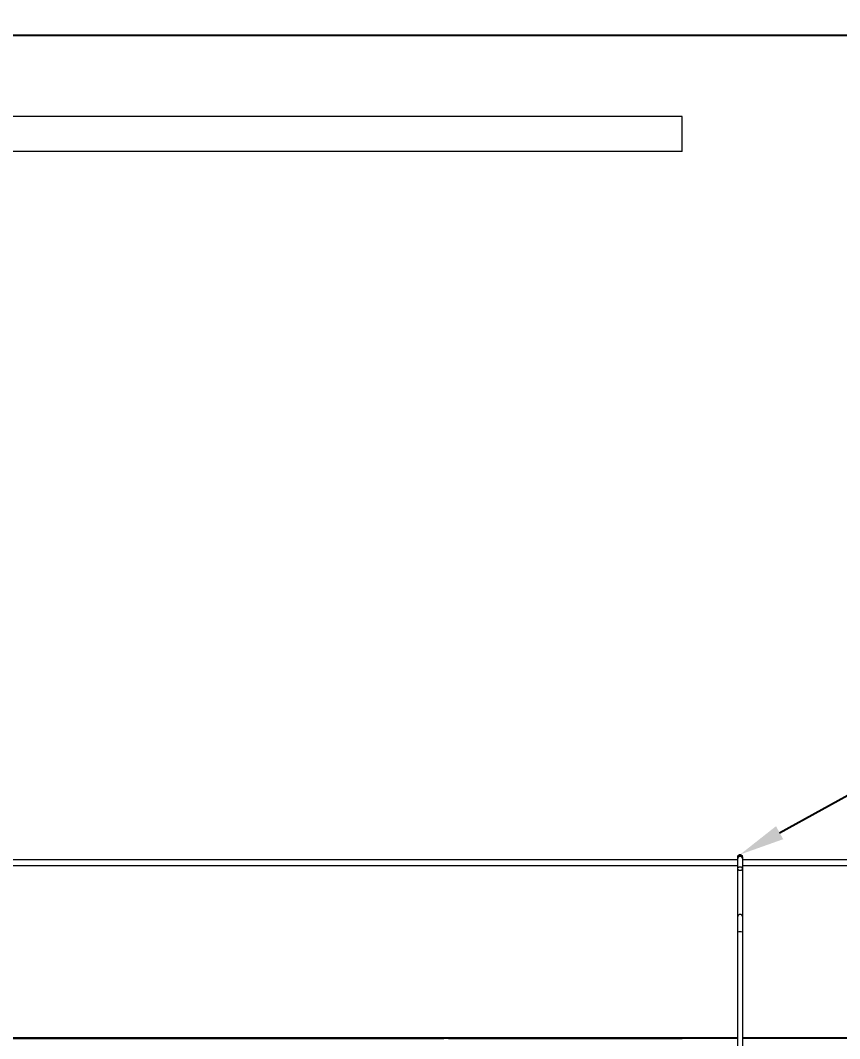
# Model space of a CAD drawing. Header units: feet. Extents: x -17 to 1389, y -162 to 787.
# Drawn here: x 349.75 to 386.02, y 54.14 to 99.23 of the extents above; entities that cross this region are included whole.
import ezdxf
from ezdxf import colors
from ezdxf.entities.mleader import LeaderData, LeaderLine
from ezdxf.math import Vec2, Vec3

# ---------------------------------------------------------------- set-up
doc = ezdxf.new("R2010")
doc.units = ezdxf.units.FT
doc.header["$MEASUREMENT"] = 0
for name, color, linetype in [('ATI CENTER SUPPORT', 7, 'Continuous'), ('DC FEEEDERS', 1, 'Continuous'), ('E-CABL-DC FEEDER', 20, 'AC_CABLE'), ('G-ANNO-TEXT', 1, 'Continuous'), ('WIRE MANAGEMENT', 4, 'Continuous')]:
    doc.layers.add(name, color=color, linetype=linetype)
doc.styles.add('NEI-A', font='arial.ttf')
doc.styles.get("Standard").update_dxf_attribs({"font": 'arial.ttf'})
doc.linetypes.add('AC_CABLE', pattern='A,1,-0.2,["AC",Standard,S=0.1,R=0,X=-0.1,Y=-0.05],-0.2', length=1.4)
doc.dimstyles.new('NEI-A', dxfattribs={"dimtxt": 0.1, "dimasz": 0.125, "dimexe": 0.0625, "dimexo": 0.0625, "dimgap": 0.0625, "dimtad": 0, "dimtih": 1, "dimtoh": 1, "dimdec": 4, "dimzin": 3, "dimdsep": 46, "dimlunit": 4, "dimtxsty": 'NEI-A', "dimcen": 0, "dimadec": 0, "dimazin": 0, "dimtfac": 0.75, "dimtdec": 4, "dimtofl": 0, "dimtmove": 0, "dimatfit": 3, "dimfxl": 1, "dimfrac": 1, "dimtolj": 1, "dimtzin": 0, "dimarcsym": 0})

# ---------------------------------------------------------------- blocks, each defined once
blk = doc.blocks.new('*D15')
at = {"layer": 'Defpoints', "color": 0, "transparency": 16777216}
for p in [(452.896, 98.569), (340.976, 34.976), (452.896, 34.976)]:
    blk.add_point(p, dxfattribs=at)
at = {"layer": 'G-ANNO-TEXT', "color": 0, "lineweight": -2, "transparency": 16777216}
for p, q in [((340.976, 35.039), (340.976, 98.632)), ((341.976, 98.569), (395.53, 98.569)), ((451.896, 98.569), (398.342, 98.569)), ((452.896, 35.039), (452.896, 98.632))]:
    blk.add_line(p, q, dxfattribs=at)
at = {"layer": 'G-ANNO-TEXT', "color": 0, "transparency": 16777216}
for points in [[(341.976, 98.736), (341.976, 98.402), (340.976, 98.569)], [(451.896, 98.736), (451.896, 98.402), (452.896, 98.569)]]:
    blk.add_solid(points, dxfattribs=at)
at = {"layer": 'G-ANNO-TEXT', "color": 0, "transparency": 16777216, "insert": (396.936, 98.569), "char_height": 1, "attachment_point": 5, "style": 'NEI-A'}
blk.add_mtext('\\A1;TBD', dxfattribs=at)

msp = doc.modelspace()

# ---------------------------------------------------------------- linework, layer by layer
at = {"layer": 'ATI CENTER SUPPORT', "color": 8, "linetype": 'Continuous', "lineweight": 15}
for p, q in [((379.04441, 94.97633), (346.60623, 94.97633)), ((379.04441, 93.42137), (379.04441, 94.97633)), ((379.04441, 93.42137), (347.41257, 93.42137))]:
    msp.add_line(p, q, dxfattribs=at)
at = {"layer": 'DC FEEEDERS'}
for points in [[(381.50695, 54.16813), (302.95761, 54.16813)], [(417.50695, 54.16813), (381.71551, 54.16813)]]:
    msp.add_lwpolyline(points, dxfattribs=at)
at = {"layer": 'E-CABL-DC FEEDER', "linetype": 'Continuous'}
for points in [[(320.70836, 54.16813), (368.4998, 54.16813)], [(368.70836, 54.16813), (379.04441, 54.16813)]]:
    msp.add_lwpolyline(points, dxfattribs=at)
at = {"layer": 'WIRE MANAGEMENT', "color": 4, "linetype": 'Continuous', "lineweight": 18}
for p, q in [((345.71551, 62.07168), (381.50695, 62.07168)), ((381.50695, 61.7936), (345.71551, 61.7936)), ((381.71551, 62.07168), (417.50695, 62.07168)), ((417.50695, 61.7936), (381.71551, 61.7936)), ((381.50695, 53.07885), (381.50695, 61.66708)), ((381.71551, 61.66708), (381.71551, 53.07885))]:
    msp.add_line(p, q, dxfattribs=at)
for centre, radius, start, end in [((381.61105, 59.53725), 0.10422, 89.90163, 177.258081), ((381.61141, 59.53725), 0.10422, 2.741919, 90.09837), ((381.58756, 58.72442), 0.14854, 80.828011, 122.864295), ((381.63491, 58.72442), 0.14854, 57.135705, 99.171989)]:
    msp.add_arc(centre, radius, start, end, dxfattribs=at)
for points, knots in [([(381.58664, 61.58437), (381.59482, 61.58308), (381.61423, 61.58001), (381.645, 61.58523), (381.67588, 61.59962), (381.70111, 61.62229), (381.71605, 61.65135), (381.71586, 61.68083), (381.70452, 61.70598), (381.68458, 61.72802), (381.65543, 61.74554), (381.62036, 61.75413), (381.58534, 61.75114), (381.55382, 61.73883), (381.52707, 61.71845), (381.50976, 61.69193), (381.5053, 61.66387), (381.51189, 61.6388), (381.52784, 61.61574), (381.55287, 61.59517), (381.57486, 61.58814), (381.58664, 61.58437)], [0, 0, 0, 0, 0.04193154, 0.099477, 0.15531906, 0.21333136, 0.26895792, 0.3159218, 0.35787466, 0.40647399, 0.46486042, 0.52824587, 0.58674798, 0.64065834, 0.6982008, 0.75522703, 0.79695093, 0.83888666, 0.88358568, 0.93767617, 1, 1, 1, 1]), ([(381.50716, 60.25957), (381.50708, 60.26583), (381.50683, 60.28521), (381.5069, 60.30458), (381.50695, 60.31771)], [0, 0, 0, 0, 0.3227955, 1, 1, 1, 1])]:
    msp.add_open_spline(points, degree=3, knots=knots, dxfattribs=at)

# ---------------------------------------------------------------- next in the draw order: leaders
at = {"layer": 'G-ANNO-TEXT'}
ml = msp.add_multileader_mtext('Standard', dxfattribs=at)
ml.set_content('WIRE MANAGEMENT SYSTEM (HANGERS)', color=256, style='NEI-A')
ml.set_leader_properties()
ml.build(insert=Vec2(0, 0))
ml.multileader.update_dxf_attribs({"dogleg_length": 3.07146, "arrow_head_size": 2})
ctx = ml.context
ctx.base_point, ctx.char_height, ctx.arrow_head_size, ctx.landing_gap_size, ctx.plane_origin = Vec3(392.15597, 66.42223), 1, 2, 1.53573, Vec3(-336.09398, -473.97372)
notes = []
notes.append((ctx, [(1, (1, 1, 0), (389.08451, 66.42223), (1, 0), 3.07146, [(0, [(417.60943, 62.29218)], 0, []), (1, [(381.60943, 62.29218)], 0, [])])]))
ctx.mtext.insert, ctx.mtext.width, ctx.mtext.flow_direction = Vec3(393.6917, 67.06923), 14.0297817, 5
ctx.mtext.has_bg_fill, ctx.mtext.bg_color, ctx.mtext.bg_scale_factor, ctx.mtext.bg_transparency, ctx.mtext.use_window_bg_color = 1, -1073741824, 1.5, 0, 1
for ctx, leaders in notes:
    for number, flags, end, landing, length, lines in leaders:
        leader = LeaderData()
        leader.index, (leader.has_last_leader_line, leader.has_dogleg_vector, leader.attachment_direction) = number, flags
        leader.last_leader_point, leader.dogleg_vector, leader.dogleg_length = Vec3(end), Vec3(landing), length
        for number, points, colour, breaks in lines:
            line = LeaderLine()
            line.index, line.vertices, line.color, line.breaks = number, Vec3.list(points), colors.encode_raw_color(colour), breaks
            leader.lines.append(line)
        ctx.leaders.append(leader)

# ---------------------------------------------------------------- next in the draw order: linework, layer by layer
at = {"layer": 'WIRE MANAGEMENT', "color": 4, "linetype": 'Continuous', "lineweight": 18}
for p, q in [((381.50695, 61.66708), (381.50695, 62.15055)), ((381.71551, 62.15055), (381.71551, 62.11621)), ((381.71551, 62.11288), (381.71551, 61.66708))]:
    msp.add_line(p, q, dxfattribs=at)
msp.add_arc((381.61123, 62.10709), 0.10444, 3.131875, 176.868125, dxfattribs=at)
for points, knots in [([(381.50695, 62.1128), (381.5077, 62.13749), (381.50889, 62.17708), (381.52921, 62.21606), (381.54411, 62.2305), (381.55099, 62.23605), (381.55809, 62.24084), (381.57241, 62.2489), (381.59567, 62.2569), (381.6204, 62.2567), (381.63645, 62.25301), (381.64859, 62.24891), (381.67382, 62.23551), (381.69794, 62.2035), (381.71299, 62.1582), (381.71461, 62.12902), (381.71551, 62.1128)], [0, 0, 0, 0, 0.18466402, 0.29600473, 0.31907598, 0.34123923, 0.36268421, 0.38369812, 0.46540883, 0.5451378, 0.56661738, 0.58970448, 0.6418362, 0.78024257, 0.87785996, 1, 1, 1, 1]), ([(381.507, 62.11298), (381.50699, 62.11629), (381.50699, 62.13184), (381.50713, 62.15739), (381.50739, 62.18733), (381.50886, 62.2115), (381.51472, 62.2286), (381.52166, 62.24137), (381.5323, 62.25619), (381.55106, 62.27385), (381.58068, 62.28927), (381.61571, 62.29438), (381.65017, 62.28606), (381.6742, 62.27114), (381.68907, 62.25669), (381.69987, 62.24304), (381.71487, 62.21281), (381.7156, 62.1675), (381.71554, 62.13147), (381.71551, 62.11621)], [0, 0, 0, 0, 0.02105151, 0.09895176, 0.16253199, 0.21185965, 0.25210869, 0.27631863, 0.30421928, 0.36790042, 0.43829013, 0.51369457, 0.58781377, 0.65922098, 0.69086285, 0.71944439, 0.76969645, 0.90242217, 1, 1, 1, 1]), ([(381.50729, 62.11545), (381.50746, 62.11764), (381.50791, 62.12335), (381.50505, 62.13126), (381.50822, 62.13355), (381.50837, 62.13366)], [0, 0, 0, 0, 0.37124697, 0.96881337, 1, 1, 1, 1])]:
    msp.add_open_spline(points, degree=3, knots=knots, dxfattribs=at)

# ---------------------------------------------------------------- next in the draw order: dimensions: what is measured, and where the dimension line sits
at = {"layer": 'G-ANNO-TEXT'}
dim = msp.add_linear_dim(base=(452.89588, 98.56909), p1=(340.9765, 34.97633), p2=(452.89588, 34.97633), angle=180, text='TBD', dimstyle='NEI-A', override={"dimtxt": 1, "dimasz": 1}, dxfattribs=at)
dim.commit()
dim.dimension.update_dxf_attribs({"geometry": '*D15', "text_midpoint": (396.93619, 98.56909)})

doc.saveas('drawing.dxf')
